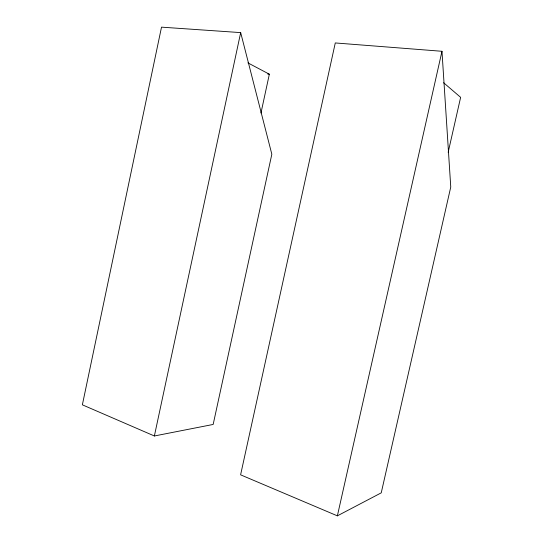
<?xml version="1.0" encoding="UTF-8"?>
<svg xmlns="http://www.w3.org/2000/svg" width="543" height="543" viewBox="0 0 543 543"><rect width="100%" height="100%" fill="white"/><g stroke="black" fill="none" stroke-linecap="round" stroke-linejoin="round"><path stroke-width="0.81" d="M154.375 435.981L240.678 32.607L161.515 27.15L82.366 404.827L154.375 435.981L213.168 424.45L271.833 154.226L240.678 32.607M260.959 113.053L269.348 74.208L247.907 62.879M337.373 515.85L441.975 51.286L335.282 42.945L240.597 474.826L337.373 515.85L381.24 492.847L450.758 187.023L441.975 51.286M448.172 152.305L460.634 97.346L443.611 82.733M267.726 74.045L269.348 74.208"/></g></svg>
